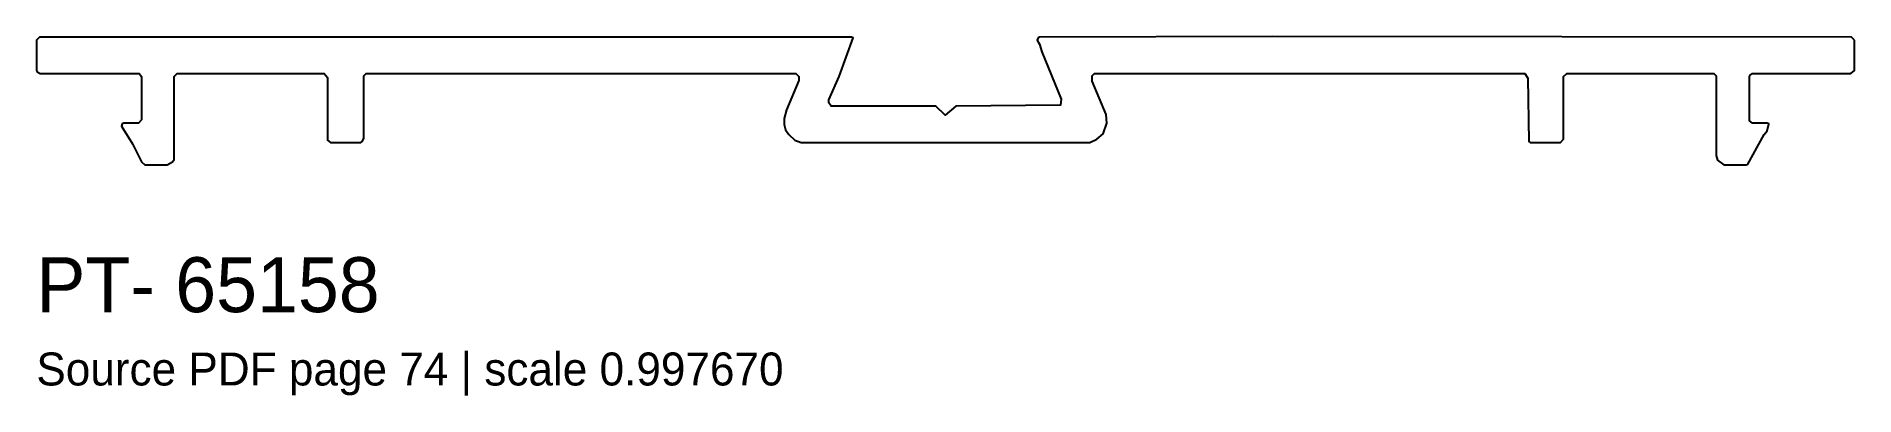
# Model space of a CAD drawing. Header units: millimetres. Extents: x 0 to 99.2, y -12.6 to 7.1.
import ezdxf

# ---------------------------------------------------------------- set-up
doc = ezdxf.new("R2010")
doc.units = ezdxf.units.MM
doc.layers.add('INFO', color=7, linetype='Continuous')
doc.layers.add('PROFILE', color=7, linetype='Continuous')

msp = doc.modelspace()

# ---------------------------------------------------------------- linework, layer by layer
at = {"layer": 'PROFILE'}
msp.add_lwpolyline([(99.209, 6.842), (99.04, 7.011), (67.449, 7.053), (54.736, 7.011), (54.652, 6.969), (54.609, 6.842), (54.736, 6.631), (54.863, 6.208), (55.919, 3.632), (55.876, 3.294), (50.175, 3.252), (49.584, 2.745), (49.077, 3.252), (43.375, 3.252), (43.248, 3.421), (43.248, 3.59), (43.797, 4.857), (44.558, 6.969), (44.473, 7.011), (0.169, 7.011), (0, 6.842), (0, 5.195), (0.042, 5.11), (0.211, 5.026), (5.617, 5.026), (5.744, 4.857), (5.744, 2.492), (5.575, 2.323), (4.773, 2.323), (4.688, 2.281), (4.646, 2.154), (5.237, 1.183), (5.744, 0.211), (5.913, 0.042), (7.138, 0.042), (7.433, 0.211), (7.518, 0.338), (7.518, 4.857), (7.687, 5.026), (15.711, 5.026), (15.88, 4.815), (15.88, 1.394), (16.049, 1.267), (17.696, 1.267), (17.781, 1.309), (17.865, 1.478), (17.865, 4.899), (17.992, 5.026), (41.432, 5.026), (41.601, 4.857), (41.601, 4.646), (40.925, 3.041), (40.799, 2.576), (40.799, 2.238), (40.883, 1.943), (41.052, 1.689), (41.39, 1.394), (41.728, 1.267), (57.481, 1.267), (57.862, 1.436), (58.199, 1.732), (58.411, 2.323), (58.368, 2.787), (57.608, 4.604), (57.608, 4.899), (57.735, 5.026), (81.217, 5.026), (81.386, 4.773), (81.428, 1.309), (81.513, 1.267), (83.16, 1.267), (83.329, 1.436), (83.329, 4.857), (83.498, 5.026), (91.523, 5.026), (91.649, 4.899), (91.649, 0.549), (91.734, 0.296), (92.072, 0.042), (93.296, 0.042), (93.381, 0.084), (94.268, 1.689), (94.437, 1.901), (94.521, 2.281), (94.437, 2.323), (93.634, 2.323), (93.465, 2.45), (93.465, 4.857), (93.508, 4.941), (93.634, 5.026), (98.998, 5.026), (99.209, 5.195)], close=True, dxfattribs=at)

# ---------------------------------------------------------------- texts
at = {"layer": 'INFO'}
for s, height, p in [('PT- 65158', 3, (0, -8)), ('Source PDF page 74 | scale 0.997670', 1.8, (0, -12))]:
    msp.add_text(s, height=height, dxfattribs=at).set_placement(p)

doc.saveas('drawing.dxf')
